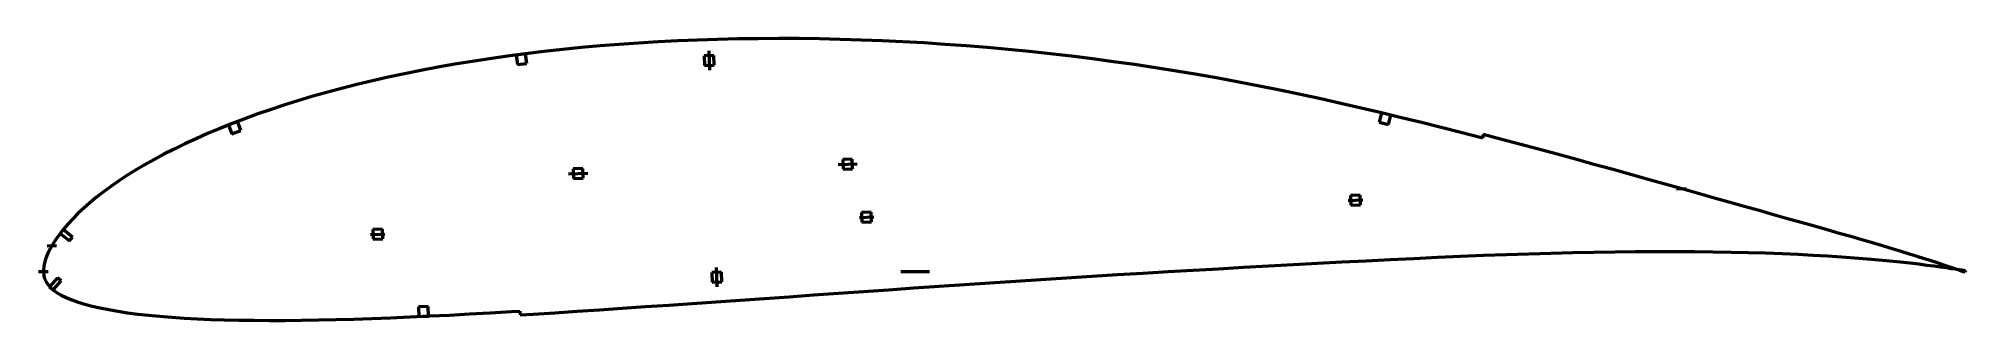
# Model space of a CAD drawing. Header units: metres. Extents: x -280 to 519, y -20 to 96.
import ezdxf

# ---------------------------------------------------------------- set-up
doc = ezdxf.new("R2010")
doc.units = ezdxf.units.M
for name, color, linetype, lineweight in [('FoilLayer', 1, 'Continuous', 50), ('StringerLayer', 1, 'Continuous', 50), ('SubLayer', 1, 'Continuous', 50)]:
    doc.layers.add(name, color=color, linetype=linetype, lineweight=lineweight)

msp = doc.modelspace()

# ---------------------------------------------------------------- linework, layer by layer
at = {"layer": 'FoilLayer'}
for p, q in [((1.97, 96.07), (-6.32, 95.81)), ((10.32, 96.26), (1.97, 96.07)), ((18.74, 96.38), (10.32, 96.26)), ((27.21, 96.43), (18.74, 96.38)), ((35.71, 96.4), (27.21, 96.43)), ((44.25, 96.29), (35.71, 96.4)), ((52.83, 96.1), (44.25, 96.29)), ((61.45, 95.83), (52.83, 96.1)), ((-92.55, 88.08), (-99.83, 86.97)), ((-85.15, 89.13), (-92.55, 88.08)), ((-77.65, 90.12), (-85.15, 89.13)), ((-70.06, 91.04), (-77.65, 90.12)), ((-62.38, 91.9), (-70.06, 91.04)), ((-54.62, 92.67), (-62.38, 91.9)), ((-46.78, 93.37), (-54.62, 92.67)), ((-38.83, 93.99), (-46.78, 93.37)), ((-30.8, 94.56), (-38.83, 93.99)), ((-22.7, 95.05), (-30.8, 94.56)), ((-14.54, 95.48), (-22.7, 95.05)), ((-6.32, 95.81), (-14.54, 95.48)), ((70.11, 95.5), (61.45, 95.83)), ((78.79, 95.09), (70.11, 95.5)), ((87.49, 94.61), (78.79, 95.09)), ((96.2, 94.04), (87.49, 94.61)), ((104.94, 93.4), (96.2, 94.04)), ((113.69, 92.69), (104.94, 93.4)), ((122.44, 91.9), (113.69, 92.69)), ((131.2, 91.04), (122.44, 91.9)), ((139.94, 90.12), (131.2, 91.04)), ((148.68, 89.11), (139.94, 90.12)), ((157.41, 88.02), (148.68, 89.11)), ((166.12, 86.86), (157.41, 88.02)), ((-134.58, 80.42), (-141.17, 78.94)), ((-127.86, 81.85), (-134.58, 80.42)), ((-121.02, 83.23), (-127.86, 81.85)), ((-114.06, 84.54), (-121.02, 83.23)), ((-107, 85.79), (-114.06, 84.54)), ((-99.83, 86.97), (-107, 85.79)), ((174.83, 85.64), (166.12, 86.86)), ((183.52, 84.34), (174.83, 85.64)), ((192.18, 82.97), (183.52, 84.34)), ((200.81, 81.52), (192.18, 82.97)), ((209.41, 80.01), (200.81, 81.52)), ((218, 78.42), (209.41, 80.01)), ((-166.2, 72.4), (-172.12, 70.64)), ((-160.13, 74.13), (-166.2, 72.4)), ((-153.93, 75.8), (-160.13, 74.13)), ((-147.61, 77.4), (-153.93, 75.8)), ((-141.17, 78.94), (-147.61, 77.4)), ((226.54, 76.77), (218, 78.42)), ((235.07, 75.06), (226.54, 76.77)), ((243.55, 73.3), (235.07, 75.06)), ((251.98, 71.46), (243.55, 73.3)), ((-189.04, 65.07), (-194.39, 63.11)), ((-183.54, 66.97), (-189.04, 65.07)), ((-177.91, 68.83), (-183.54, 66.97)), ((-172.12, 70.64), (-177.91, 68.83)), ((260.38, 69.56), (251.98, 71.46)), ((268.77, 67.62), (260.38, 69.56)), ((277.13, 65.63), (268.77, 67.62)), ((285.45, 63.63), (277.13, 65.63)), ((-209.55, 57.04), (-214.28, 54.95)), ((-204.65, 59.09), (-209.55, 57.04)), ((-199.6, 61.12), (-204.65, 59.09)), ((-194.39, 63.11), (-199.6, 61.12)), ((293.71, 61.62), (285.45, 63.63)), ((301.9, 59.57), (293.71, 61.62)), ((310.02, 57.51), (301.9, 59.57)), ((318.08, 55.42), (310.02, 57.51)), ((319.39, 56.68), (318.99, 55.18)), ((326.47, 54.82), (319.39, 56.68)), ((-227.56, 48.5), (-231.66, 46.32)), ((-223.28, 50.68), (-227.56, 48.5)), ((-218.86, 52.83), (-223.28, 50.68)), ((-214.28, 54.95), (-218.86, 52.83)), ((318.99, 55.18), (318.08, 55.42)), ((334.39, 52.72), (326.47, 54.82)), ((342.21, 50.62), (334.39, 52.72)), ((349.96, 48.51), (342.21, 50.62)), ((357.62, 46.41), (349.96, 48.51)), ((-239.34, 41.91), (-242.92, 39.68)), ((-235.59, 44.11), (-239.34, 41.91)), ((-231.66, 46.32), (-235.59, 44.11)), ((365.18, 44.33), (357.62, 46.41)), ((372.64, 42.28), (365.18, 44.33)), ((379.97, 40.25), (372.64, 42.28)), ((387.17, 38.24), (379.97, 40.25)), ((-252.68, 32.91), (-255.59, 30.67)), ((-249.6, 35.16), (-252.68, 32.91)), ((-246.33, 37.43), (-249.6, 35.16)), ((-242.92, 39.68), (-246.33, 37.43)), ((394.26, 36.25), (387.17, 38.24)), ((401.22, 34.3), (394.26, 36.25)), ((408.04, 32.39), (401.22, 34.3)), ((414.7, 30.52), (408.04, 32.39)), ((-263.21, 23.98), (-265.4, 21.78)), ((-260.84, 26.21), (-263.21, 23.98)), ((-258.3, 28.44), (-260.84, 26.21)), ((-255.59, 30.67), (-258.3, 28.44)), ((421.2, 28.68), (414.7, 30.52)), ((427.54, 26.89), (421.2, 28.68)), ((433.72, 25.14), (427.54, 26.89)), ((439.73, 23.45), (433.72, 25.14)), ((-269.27, 17.44), (-270.93, 15.32)), ((-267.42, 19.58), (-269.27, 17.44)), ((-265.4, 21.78), (-267.42, 19.58)), ((445.56, 21.8), (439.73, 23.45)), ((451.19, 20.22), (445.56, 21.8)), ((456.63, 18.67), (451.19, 20.22)), ((461.88, 17.18), (456.63, 18.67)), ((466.92, 15.74), (461.88, 17.18)), ((-274.81, 9.29), (-275.71, 7.47)), ((-273.7, 11.27), (-274.81, 9.29)), ((-272.41, 13.26), (-273.7, 11.27)), ((-270.93, 15.32), (-272.41, 13.26)), ((356.4, 7.83), (365.27, 8.01)), ((365.27, 8.01), (373.97, 8.13)), ((373.97, 8.13), (382.47, 8.21)), ((382.47, 8.21), (390.8, 8.27)), ((390.8, 8.27), (398.95, 8.28)), ((398.95, 8.28), (406.9, 8.22)), ((406.9, 8.22), (414.63, 8.12)), ((414.63, 8.12), (422.11, 7.98)), ((471.74, 14.37), (466.92, 15.74)), ((476.35, 13.04), (471.74, 14.37)), ((480.74, 11.77), (476.35, 13.04)), ((484.9, 10.54), (480.74, 11.77)), ((488.83, 9.36), (484.9, 10.54)), ((492.55, 8.24), (488.83, 9.36)), ((496.03, 7.17), (492.55, 8.24)), ((-277.56, 0.24), (-277.57, -0.2)), ((-277.37, 2.14), (-277.56, 0.24)), ((-277, 4.02), (-277.37, 2.14)), ((-276.47, 5.49), (-277, 4.02)), ((-275.71, 7.47), (-276.47, 5.49)), ((188.72, -0.13), (199.16, 0.48)), ((199.16, 0.48), (209.56, 1.1)), ((209.56, 1.1), (219.94, 1.7)), ((219.94, 1.7), (230.27, 2.26)), ((230.27, 2.26), (240.51, 2.81)), ((240.51, 2.81), (250.67, 3.35)), ((250.67, 3.35), (260.77, 3.9)), ((260.77, 3.9), (270.8, 4.42)), ((270.8, 4.42), (280.76, 4.9)), ((280.76, 4.9), (290.6, 5.35)), ((290.6, 5.35), (300.33, 5.81)), ((300.33, 5.81), (309.97, 6.25)), ((309.97, 6.25), (319.52, 6.65)), ((319.52, 6.65), (328.94, 6.99)), ((328.94, 6.99), (338.24, 7.3)), ((338.24, 7.3), (347.37, 7.58)), ((347.37, 7.58), (356.4, 7.83)), ((422.11, 7.98), (429.39, 7.81)), ((429.39, 7.81), (436.44, 7.61)), ((436.44, 7.61), (443.24, 7.35)), ((443.24, 7.35), (449.77, 7.06)), ((449.77, 7.06), (456.05, 6.75)), ((456.05, 6.75), (462.07, 6.42)), ((462.07, 6.42), (467.84, 6.05)), ((467.84, 6.05), (473.3, 5.63)), ((473.3, 5.63), (478.47, 5.21)), ((478.47, 5.21), (483.34, 4.79)), ((483.34, 4.79), (487.93, 4.36)), ((487.93, 4.36), (492.21, 3.93)), ((492.21, 3.93), (496.2, 3.49)), ((499.28, 6.16), (496.03, 7.17)), ((496.2, 3.49), (499.87, 3.06)), ((502.3, 5.21), (499.28, 6.16)), ((499.87, 3.06), (503.21, 2.63)), ((505.08, 4.32), (502.3, 5.21)), ((503.21, 2.63), (506.24, 2.24)), ((507.62, 3.49), (505.08, 4.32)), ((506.24, 2.24), (508.94, 1.87)), ((509.92, 2.73), (507.62, 3.49)), ((508.94, 1.87), (511.34, 1.53)), ((511.98, 2.04), (509.92, 2.73)), ((511.34, 1.53), (513.4, 1.24)), ((513.78, 1.43), (511.98, 2.04)), ((513.4, 1.24), (515.17, 0.98)), ((515.33, 0.9), (513.78, 1.43)), ((515.17, 0.98), (516.62, 0.76)), ((516.63, 0.45), (515.33, 0.9)), ((516.62, 0.76), (517.76, 0.59)), ((517.66, 0.09), (516.63, 0.45)), ((518.41, -0.17), (517.66, 0.09)), ((517.76, 0.59), (518.57, 0.46)), ((518.57, 0.46), (519.09, 0.39)), ((519.27, 0.35), (519.04, -0.38)), ((519.09, 0.39), (519.27, 0.35)), ((-277.57, -0.2), (-277.4, -1.92)), ((-277.4, -1.92), (-277.03, -3.15)), ((-277.03, -3.15), (-276.46, -4.34)), ((-276.46, -4.34), (-275.64, -5.54)), ((-275.64, -5.54), (-274.62, -6.7)), ((-274.62, -6.7), (-273.37, -7.82)), ((-273.37, -7.82), (-271.9, -8.89)), ((62.41, -8.31), (72.83, -7.59)), ((72.83, -7.59), (83.29, -6.88)), ((83.29, -6.88), (93.77, -6.17)), ((93.77, -6.17), (104.27, -5.45)), ((104.27, -5.45), (114.83, -4.74)), ((114.83, -4.74), (125.42, -4.04)), ((125.42, -4.04), (136, -3.38)), ((136, -3.38), (146.55, -2.71)), ((146.55, -2.71), (157.11, -2.04)), ((157.11, -2.04), (167.67, -1.37)), ((167.67, -1.37), (178.21, -0.74)), ((178.21, -0.74), (188.72, -0.13)), ((518.88, -0.33), (518.41, -0.17)), ((519.04, -0.38), (518.88, -0.33)), ((-271.9, -8.89), (-270.17, -9.9)), ((-270.17, -9.9), (-268.12, -10.86)), ((-268.12, -10.86), (-265.77, -11.79)), ((-265.77, -11.79), (-263.16, -12.71)), ((-263.16, -12.71), (-260.36, -13.59)), ((-260.36, -13.59), (-257.32, -14.4)), ((-257.32, -14.4), (-254.03, -15.14)), ((-254.03, -15.14), (-250.47, -15.83)), ((-250.47, -15.83), (-246.66, -16.5)), ((-56.3, -16.55), (-47.01, -15.92)), ((-47.01, -15.92), (-37.56, -15.27)), ((-37.56, -15.27), (-27.99, -14.62)), ((-27.99, -14.62), (-18.31, -13.98)), ((-18.31, -13.98), (-8.54, -13.31)), ((-8.54, -13.31), (1.33, -12.6)), ((1.33, -12.6), (11.32, -11.89)), ((11.32, -11.89), (21.4, -11.18)), ((21.4, -11.18), (31.56, -10.49)), ((31.56, -10.49), (41.77, -9.78)), ((41.77, -9.78), (52.05, -9.04)), ((52.05, -9.04), (62.41, -8.31)), ((-246.66, -16.5), (-242.66, -17.12)), ((-242.66, -17.12), (-238.44, -17.68)), ((-238.44, -17.68), (-233.99, -18.16)), ((-233.99, -18.16), (-229.27, -18.59)), ((-229.27, -18.59), (-224.32, -18.99)), ((-224.32, -18.99), (-219.17, -19.35)), ((-219.17, -19.35), (-213.84, -19.66)), ((-213.84, -19.66), (-208.28, -19.9)), ((-208.28, -19.9), (-202.51, -20.07)), ((-202.51, -20.07), (-196.49, -20.2)), ((-196.49, -20.2), (-190.29, -20.29)), ((-190.29, -20.29), (-183.89, -20.33)), ((-183.89, -20.33), (-177.31, -20.31)), ((-177.31, -20.31), (-170.51, -20.22)), ((-170.51, -20.22), (-163.49, -20.09)), ((-163.49, -20.09), (-156.27, -19.94)), ((-156.27, -19.94), (-148.89, -19.75)), ((-148.89, -19.75), (-141.34, -19.5)), ((-141.34, -19.5), (-133.6, -19.19)), ((-133.6, -19.19), (-125.66, -18.84)), ((-125.66, -18.84), (-117.53, -18.48)), ((-117.53, -18.48), (-109.26, -18.09)), ((-109.26, -18.09), (-100.85, -17.66)), ((-100.85, -17.66), (-92.27, -17.17)), ((-92.27, -17.17), (-83.52, -16.65)), ((-83.52, -16.65), (-79.99, -16.44)), ((-79.99, -16.44), (-79.9, -17.99)), ((-79.9, -17.99), (-74.5, -17.67)), ((-74.5, -17.67), (-65.46, -17.12)), ((-65.46, -17.12), (-56.3, -16.55))]:
    msp.add_line(p, q, dxfattribs=at)
at = {"layer": 'StringerLayer'}
for p, q in [((-77.63, 90.12), (-81.6, 89.6)), ((-81.6, 89.6), (-81.07, 85.63)), ((-77.11, 86.15), (-77.63, 90.12)), ((-81.07, 85.63), (-77.11, 86.15)), ((277.15, 65.62), (276.22, 61.74)), ((281.04, 64.69), (277.15, 65.62)), ((280.11, 60.8), (281.04, 64.69)), ((-197.1, 62.07), (-200.84, 60.64)), ((-200.84, 60.64), (-199.41, 56.91)), ((-199.41, 56.91), (-195.68, 58.34)), ((-195.68, 58.34), (-197.1, 62.07)), ((276.22, 61.74), (280.11, 60.8)), ((-269.38, 17.29), (-270.62, 15.72)), ((-265.45, 14.2), (-269.38, 17.29)), ((-270.62, 15.72), (-266.69, 12.63)), ((-266.69, 12.63), (-265.45, 14.2)), ((-271.67, -2.64), (-274.99, -6.38)), ((-274.99, -6.38), (-273.49, -7.7)), ((-273.49, -7.7), (-270.18, -3.96)), ((-270.18, -3.96), (-271.67, -2.64)), ((-118.08, -14.5), (-122.08, -14.68)), ((-122.08, -14.68), (-121.9, -18.68)), ((-117.9, -18.5), (-118.08, -14.5)), ((-121.9, -18.68), (-117.9, -18.5))]:
    msp.add_line(p, q, dxfattribs=at)
at = {"layer": 'SubLayer'}
for p, q in [((0.36, 89.39), (-3.64, 89.25)), ((-3.64, 89.25), (-3.5, 85.25)), ((-1.71, 91.32), (-1.43, 83.33)), ((0.5, 85.39), (0.36, 89.39)), ((-3.5, 85.25), (0.5, 85.39)), ((-59.87, 40.34), (-51.87, 40.62)), ((-53.94, 42.55), (-57.94, 42.41)), ((-57.94, 42.41), (-57.8, 38.41)), ((-53.8, 38.55), (-53.94, 42.55)), ((51.87, 44.24), (59.87, 44.52)), ((57.8, 46.45), (53.8, 46.31)), ((53.8, 46.31), (53.94, 42.31)), ((53.94, 42.31), (57.94, 42.45)), ((57.94, 42.45), (57.8, 46.45)), ((-57.8, 38.41), (-53.8, 38.55)), ((399.49, 34.15), (403.49, 34.29)), ((65.65, 24.49), (61.65, 24.35)), ((61.65, 24.35), (61.79, 20.36)), ((65.79, 20.5), (65.65, 24.49)), ((263.38, 29.4), (269.38, 29.61)), ((268.31, 31.57), (264.31, 31.43)), ((264.31, 31.43), (264.45, 27.43)), ((264.45, 27.43), (268.45, 27.57)), ((268.45, 27.57), (268.31, 31.57)), ((-137.02, 17.42), (-141.01, 17.28)), ((-141.01, 17.28), (-140.88, 13.28)), ((-136.88, 13.42), (-137.02, 17.42)), ((60.72, 22.32), (66.72, 22.53)), ((61.79, 20.36), (65.79, 20.5)), ((442.33, 22.2), (442.61, 23.16)), ((-276.05, 10.56), (-272.06, 10.7)), ((-141.94, 15.24), (-135.95, 15.45)), ((-140.88, 13.28), (-136.88, 13.42)), ((480.79, 11.23), (481.08, 12.18)), ((-279.56, 0), (-275.56, 0)), ((1.71, -6.46), (1.43, 1.54)), ((77.88, 0), (89.86, 0)), ((439.49, 6.99), (439.59, 7.99)), ((479.45, 4.62), (479.58, 5.61)), ((499.35, 2.62), (499.51, 3.6)), ((499.93, 5.43), (500.23, 6.39)), ((3.5, -0.39), (-0.5, -0.53)), ((-0.5, -0.53), (-0.36, -4.53)), ((-0.36, -4.53), (3.64, -4.39)), ((3.64, -4.39), (3.5, -0.39))]:
    msp.add_line(p, q, dxfattribs=at)

doc.saveas('drawing.dxf')
